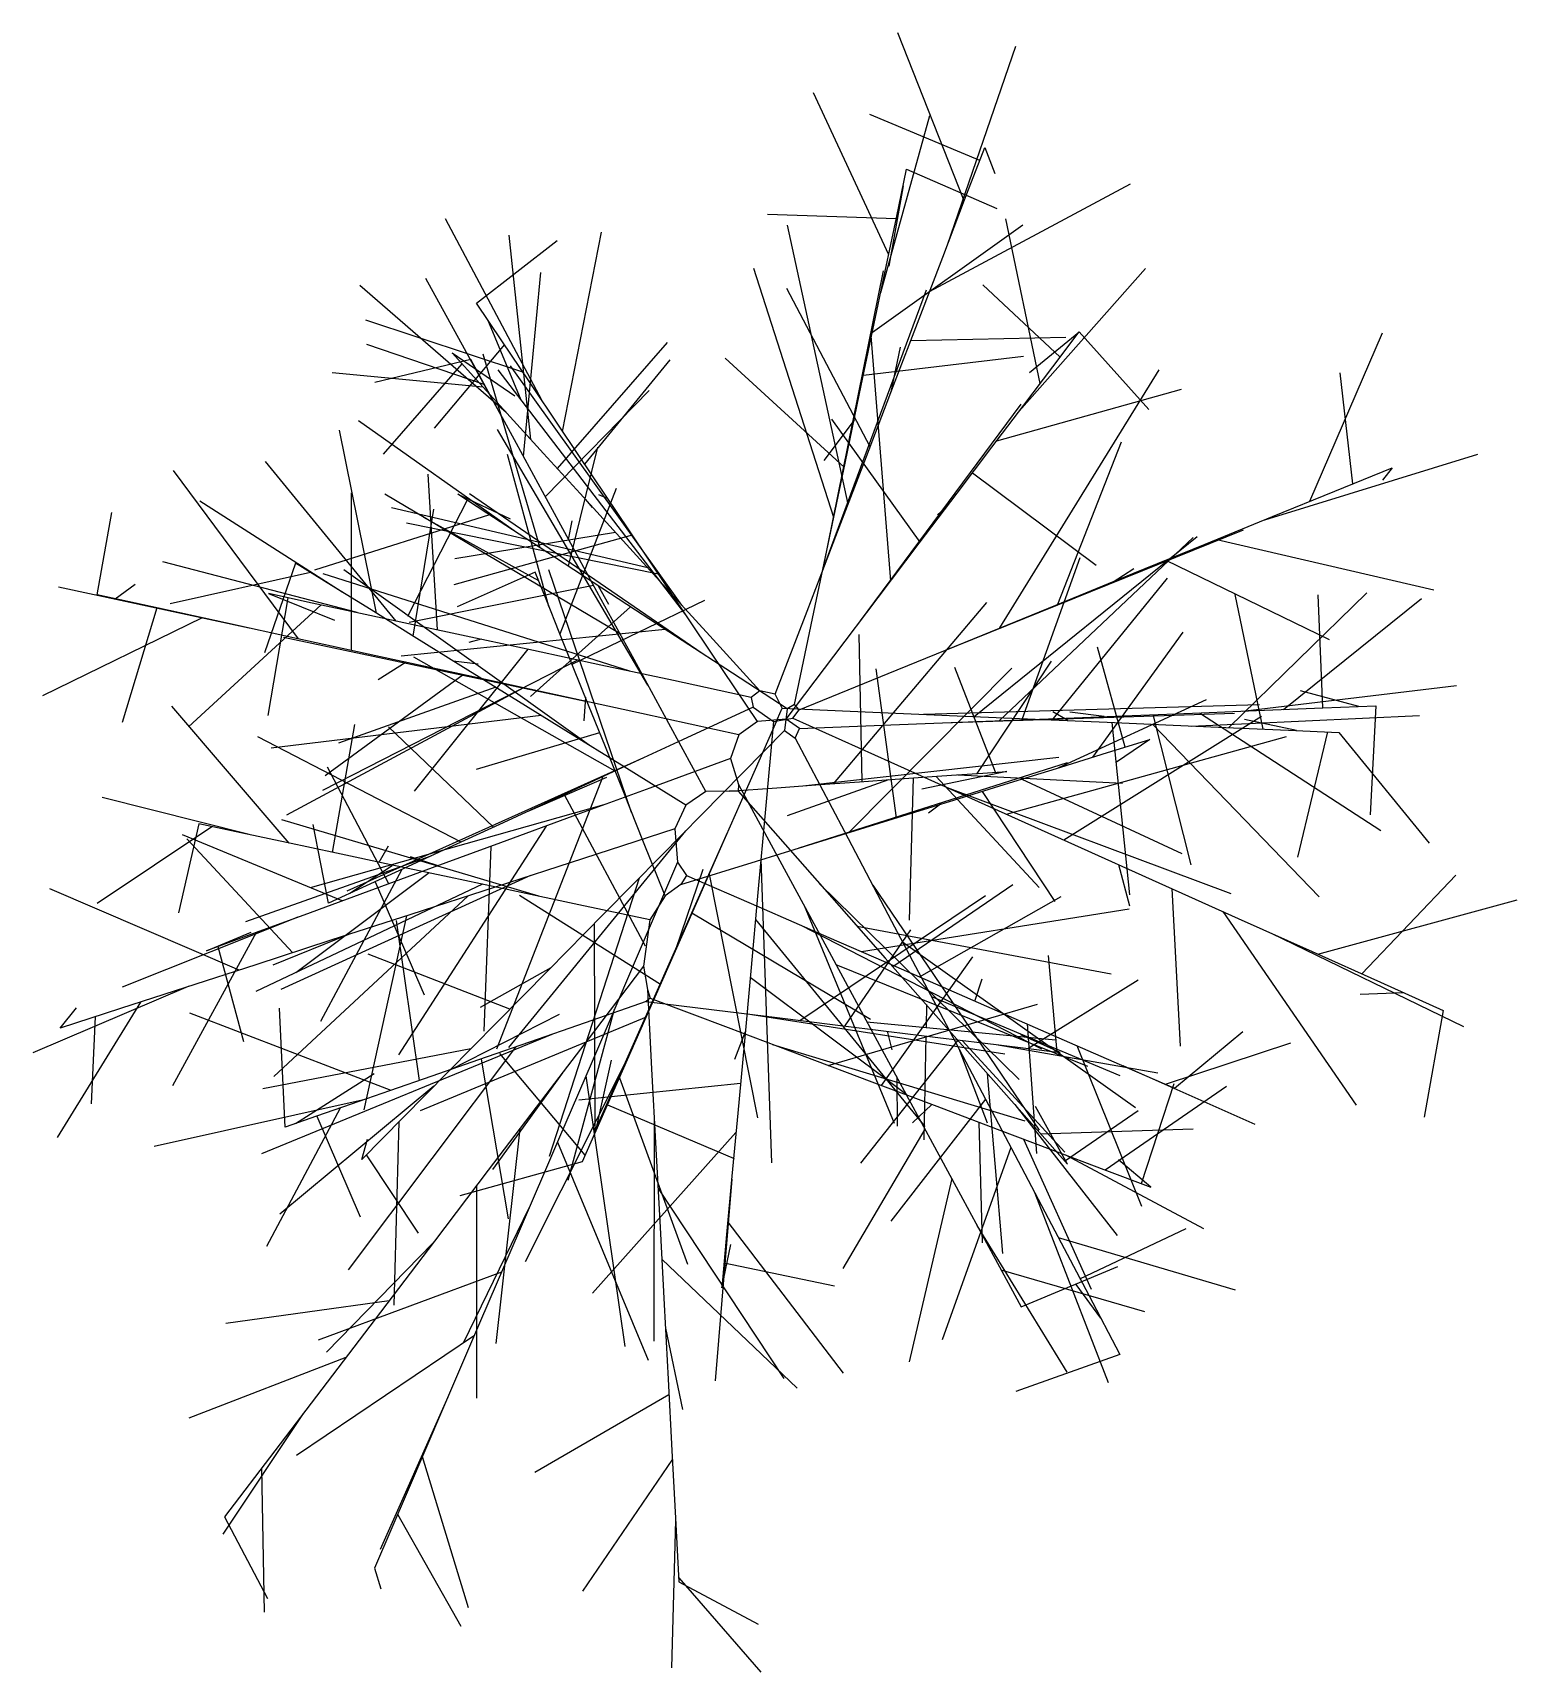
# Model space of a CAD drawing. Extents: x 210 to 416, y 707 to 934.
import ezdxf

# ---------------------------------------------------------------- set-up
doc = ezdxf.new("R2010")
doc.units = 0
doc.header["$LTSCALE"] = 48
doc.layers.get('0').update_dxf_attribs({"linetype": 'CONTINUOUS'})

# ---------------------------------------------------------------- blocks, each defined once
blk = doc.blocks.new('*U0')
for p, q in [((25.84, 71.68, 140.38), (16.63, 94.93, 142.76)), ((23.51, 65.59, 132.79), (32.96, 93.06, 138.68)), ((15.39, 64.21, 192.14), (4.99, 86.62, 202.57)), ((27.99, 77.28, 148.38), (12.79, 83.61, 166.12)), ((14.29, 58.98, 183.69), (21.06, 83.5, 192.93)), ((25.89, 71.8, 140.53), (28.68, 79.07, 150.93)), ((28.68, 79.07, 150.93), (30.08, 75.45, 173.44)), ((16.46, 69.33, 200.99), (17.87, 76.08, 214.16)), ((17.87, 76.08, 214.16), (30.36, 70.63, 232.55)), ((17.38, 73.74, 209.6), (15.39, 62.64, 228.05)), ((21.04, 59.15, 125.56), (48.85, 74.01, 132.3)), ((22.86, 63.89, 130.67), (25.89, 71.8, 140.53)), ((-32.56, 43.98, 227.37), (-45.95, 69.19, 232.72)), ((16.43, 69.19, 200.74), (-1.39, 69.78, 218.99)), ((9.76, 29.71, 101.16), (1.37, 68.29, 111.28)), ((13.14, 53.5, 175.4), (33.97, 68.35, 189.41)), ((14.91, 61.93, 188.19), (16.46, 69.33, 200.99)), ((36.36, 46.42, 227.35), (31.58, 69.17, 241.17)), ((-41.66, 57.51, 260.03), (-30.48, 66.2, 275.95)), ((-34.12, 38.63, 147.29), (-37.16, 66.95, 160.26)), ((-29.74, 39.77, 218.75), (-24.37, 67.34, 227.22)), ((19.58, 55.33, 121.44), (22.86, 63.89, 130.67)), ((-35.14, 36.28, 236.72), (-32.77, 61.74, 246.02)), ((7.78, 27.86, 145.25), (-3.3, 62.32, 159.99)), ((6.25, 20.58, 138.58), (14.65, 61.98, 139.73)), ((13.21, 53.83, 175.84), (14.91, 61.93, 188.19)), ((33.46, 42.59, 218.58), (50.94, 62.33, 229.37)), ((-37.56, 42.41, 155.88), (-57.83, 59.95, 159.17)), ((-37.95, 41.46, 244.79), (-48.66, 60.95, 249.5)), ((12.81, 37.66, 106.4), (1.31, 59.54, 134.89)), ((6.6, 21.47, 96.49), (20.6, 59.37, 79.44)), ((39.11, 50.06, 236.25), (28.42, 60.05, 255.46)), ((-38.17, 52.32, 246.3), (-41.66, 57.51, 260.03)), ((-35.26, 47.99, 236.12), (-56.96, 55.16, 248.6)), ((-40.15, 55.27, 254.09), (-35.54, 44.16, 271.82)), ((16.05, 46.13, 112.96), (19.58, 55.33, 121.44)), ((-34.34, 46.62, 232.88), (-38.17, 52.32, 246.3)), ((11.36, 45, 164.02), (13.21, 53.83, 175.84)), ((15.7, 19.11, 178.3), (12.98, 53, 190.91)), ((18.44, 52.36, 118.71), (39.92, 52.8, 141.12)), ((41.7, 53.48, 245.28), (34.88, 47.88, 263.87)), ((38.1, 48.72, 232.72), (41.75, 53.54, 245.45)), ((41.75, 53.54, 245.45), (51.4, 42.8, 262.27)), ((73.67, 30.1, 169.34), (83.71, 53.4, 175.28)), ((-40.58, 46.28, 253.14), (-56.84, 51.82, 263.08)), ((-37.81, 51.78, 245.02), (-47.52, 40.24, 262.22)), ((-41.21, 46.42, 165.98), (-45.05, 50.63, 177.93)), ((-45.05, 50.63, 177.93), (-36.34, 44.7, 199.3)), ((-32.83, 23.66, 186.11), (-40.75, 50.45, 201.34)), ((-30.46, 34.62, 138.89), (-15.23, 52.07, 162.52)), ((9.24, 34.84, 152.27), (-7.24, 49.92, 182.18)), ((11.9, 47.56, 167.45), (34.02, 50.2, 191.52)), ((15.71, 45.23, 112.26), (17, 51.43, 145.12)), ((-40.74, 45.91, 164.69), (-61.64, 47.88, 178.23)), ((-42.46, 49.74, 259.54), (-55.75, 46.54, 274.61)), ((-43.68, 49.13, 173.69), (-54.57, 36.64, 189.94)), ((-39.43, 44.17, 249.22), (-42.46, 49.74, 259.54)), ((-12.68, 14.37, 179.34), (-38.65, 48.27, 177.71)), ((-13.26, 15.73, 108.23), (-36.96, 48.83, 109.18)), ((-26.69, 35.23, 210.38), (-14.85, 49.66, 237.17)), ((30.75, 12.57, 131.8), (52.8, 48.3, 139.41)), ((34.08, 43.41, 220.3), (38.1, 48.72, 232.72)), ((79.62, 32.52, 176.99), (77.86, 47.89, 195.16)), ((-37, 41.79, 154.32), (-41.21, 46.42, 165.98)), ((-30.13, 40.36, 219.82), (-34.34, 46.62, 232.88)), ((-32.13, 30.76, 228.95), (-17.78, 45.45, 249.3)), ((12.29, 36.3, 105.35), (16.05, 46.13, 112.96)), ((30.33, 38.46, 210.03), (55.89, 45.6, 220.91)), ((-36.12, 38.08, 239.29), (-39.43, 44.17, 249.22)), ((9.35, 35.4, 152.84), (11.36, 45, 164.02)), ((11.48, 13.54, 171.16), (33.72, 43.52, 177.75)), ((29.68, 37.6, 208.24), (34.08, 43.41, 220.3)), ((-36.47, 26.03, 195.11), (-58, 41.23, 202.66)), ((-32.37, 36.71, 143.01), (-37, 41.79, 154.32)), ((10.6, 41.33, 159.75), (6.39, 35.76, 195.89)), ((19.73, 24.44, 185.74), (7.53, 41.46, 219.05)), ((-55.52, 14.6, 242.91), (-60.62, 39.94, 249.94)), ((-17.93, 4.65, 202.37), (-38.77, 40.03, 201.64)), ((-25.53, 33.5, 207.2), (-30.13, 40.36, 219.82)), ((-31.64, 15.56, 287.83), (-37.39, 36.56, 295.57)), ((-32.51, 31.46, 229.81), (-36.12, 38.08, 239.29)), ((-27.32, 31.17, 132.11), (-32.37, 36.71, 143.01)), ((-28.95, 21.12, 177.26), (-24.85, 37.59, 203.19)), ((24.87, 31.24, 196.62), (29.68, 37.6, 208.24)), ((38.8, 15.86, 136.72), (47.61, 38.34, 162.82)), ((67.43, 27.55, 161.95), (96.9, 36.61, 160.49)), ((-66.3, 11.07, 205.21), (-83.59, 34.36, 210.26)), ((-52.78, 13.53, 149.47), (-70.88, 35.63, 165.88)), ((7.18, 25.04, 142.41), (9.35, 35.4, 152.84)), ((8.29, 25.86, 98.71), (12.29, 36.3, 105.35)), ((77.13, 31.51, 173.53), (85.08, 34.75, 184.6)), ((85.08, 34.75, 184.6), (83.71, 33.01, 206.06)), ((-47.06, 12.3, 141.37), (-48.33, 33.85, 165.62)), ((-30.1, 11.74, 278.72), (-22.3, 31.9, 292.7)), ((-20.5, 26.02, 195.1), (-25.53, 33.5, 207.2)), ((26.98, 34.02, 201.72), (44.09, 21.28, 224.82)), ((-60.25, 17.53, 251.21), (-79.93, 30.13, 252.73)), ((-58.98, 9.48, 198.59), (-58.98, 31.29, 222.73)), ((-21.79, 11.74, 208.26), (-54.37, 31.09, 215.64)), ((-42.94, 30.25, 213.56), (-51.2, 14.16, 227.9)), ((-40.21, 28.47, 205.25), (-44.23, 31.09, 217.5)), ((-44.23, 31.09, 217.5), (-36.98, 27.69, 235.37)), ((-10.42, 9.03, 144), (-42.62, 31.14, 150.95)), ((-28.6, 24.27, 220.88), (-32.51, 31.46, 229.81)), ((-21.81, 25.12, 121.7), (-27.32, 31.17, 132.11)), ((-26.59, 30.36, 130.72), (-25.65, 29.22, 166.58)), ((-23.46, 30.43, 202.23), (-24.72, 30.98, 235.86)), ((19.62, 24.3, 185.53), (24.87, 31.24, 196.62)), ((68.51, 27.99, 163.08), (77.13, 31.51, 173.53)), ((-94.17, 17.15, 239.01), (-92.11, 28.56, 255.57)), ((-39.85, 28.23, 204.27), (-64.06, 20.57, 212.61)), ((-17.96, 20.89, 115.38), (-53.44, 29.21, 134.16)), ((-50.42, 11.44, 234.9), (-47.56, 29.01, 258.37)), ((-33.05, 19.09, 297.08), (-48.94, 27.88, 306.53)), ((-35.77, 25.57, 193.2), (-40.21, 28.47, 205.25)), ((-28.91, 24.82, 221.57), (-28.43, 27.4, 251.99)), ((23.45, 29.36, 193.62), (22.13, 28.25, 226.37)), ((59.19, 24.18, 153.34), (68.51, 27.99, 163.08)), ((-16.48, 20.03, 186.65), (-51.34, 27.07, 200.97)), ((-20.1, 25.42, 194.26), (-44.81, 18.54, 221.63)), ((-22.42, 25.79, 122.86), (-44.64, 22.15, 155.03)), ((-30.88, 22.38, 181.4), (-35.77, 25.57, 193.2)), ((-15.84, 18.56, 111.88), (-21.81, 25.12, 121.7)), ((-15.04, 17.89, 183.63), (-20.5, 26.02, 195.1)), ((4.08, 14.88, 93.17), (8.29, 25.86, 98.71)), ((4.85, 13.89, 132.85), (7.18, 25.04, 142.41)), ((22.45, 9.18, 127.39), (64.5, 26.14, 121.64)), ((27.21, 0.32, 108.2), (58.06, 25.24, 125.43)), ((30.67, -0.26, 169.02), (57.52, 25.11, 181.55)), ((-24.39, 16.52, 212.59), (-28.6, 24.27, 220.88)), ((13.93, 16.78, 175.06), (19.62, 24.3, 185.53)), ((49.18, 20.1, 144.44), (59.19, 24.18, 153.34)), ((60.78, 24.83, 155), (90.83, 17.84, 164.25)), ((-58.18, 14.69, 157.81), (-85.06, 21.74, 163.49)), ((-66.7, 21.53, 263.94), (-70.98, 9.12, 277.71)), ((-61.71, 18.44, 253.83), (-66.7, 21.53, 263.94)), ((-26.07, -3.65, 207.17), (-60.01, 20.62, 203.87)), ((-20.19, -12.95, 236.55), (-31.63, 20.63, 246.44)), ((-25.52, 18.88, 169.91), (-30.88, 22.38, 181.4)), ((33.88, 0.03, 115.64), (41.9, 22.34, 148.69)), ((46.43, 18.97, 142.39), (49.32, 20.8, 175.5)), ((53.75, 21.96, 148.5), (76.34, 10.98, 171.14)), ((-73.11, 12.56, 212.38), (-99.52, 18.24, 210.47)), ((-91.69, 16.61, 235.54), (-88.88, 18.62, 257.54)), ((-64.64, 20.26, 259.77), (-84.08, 15.89, 267.78)), ((-20.42, 6.58, 112.21), (-62.88, 20.08, 106.79)), ((-56.25, 15.06, 244.06), (-61.71, 18.44, 253.83)), ((-25.45, 18.46, 214.68), (-50.99, 13.35, 237.14)), ((-33.54, 20.31, 300.37), (-44.32, 15.48, 315.44)), ((-31.95, 16.34, 289.7), (-33.54, 20.31, 300.37)), ((-19.64, 15.05, 158.77), (-25.52, 18.88, 169.91)), ((-24.81, 18.42, 168.56), (-23.41, 15.86, 201.1)), ((-9.39, 11.48, 102.75), (-15.84, 18.56, 111.88)), ((38.18, 0.04, 175.61), (53.95, 19.47, 201.23)), ((38.5, 15.74, 136.5), (49.18, 20.1, 144.44)), ((-85.66, 15.29, 227.13), (-94.17, 17.15, 239.01)), ((-67.79, 16.76, 175.22), (-70.56, 0.47, 191.36)), ((-64.39, 16.02, 168.56), (-70.47, 17.33, 180.45)), ((-70.47, 17.33, 180.45), (-61.32, 13.63, 200.54)), ((-57.71, 14.59, 157), (-64.39, 16.02, 168.56)), ((-30.2, 11.97, 279.22), (-31.95, 16.34, 289.7)), ((-28.42, 7.55, 269.8), (-10.06, 16.44, 290.5)), ((-19.86, 8.2, 205.05), (-24.39, 16.52, 212.59)), ((-9.13, 9.09, 172.9), (-15.04, 17.89, 183.63)), ((7.74, -8.98, 215.85), (28.97, 16.1, 237.41)), ((7.79, 8.66, 165.32), (13.93, 16.78, 175.06)), ((62.47, -1.22, 156.55), (81.55, 17.44, 170.23)), ((67.23, -1.43, 165.34), (63.33, 17.19, 185.95)), ((70.04, 1.3, 213.97), (89.13, 16.63, 227.61)), ((75.48, 1.51, 222.36), (74.81, 17.17, 239.73)), ((-79.65, 13.98, 219.81), (-101.71, 3.18, 228.66)), ((-85.91, 15.35, 227.48), (-90.69, -0.49, 243.91)), ((-76.4, 13.27, 215.85), (-85.66, 15.29, 227.13)), ((-63.15, 15.76, 166.42), (-81.54, -1.13, 175.56)), ((-50.41, 13.02, 145.85), (-57.71, 14.59, 157)), ((-50.29, 11.36, 234.7), (-56.25, 15.06, 244.06)), ((-20.34, 15.5, 160.11), (-34.19, 3.09, 193.27)), ((-13.22, 10.86, 148.08), (-19.64, 15.05, 158.77)), ((-0.31, 3.43, 88.84), (4.08, 14.88, 93.17)), ((2.36, 2, 124.29), (4.85, 13.89, 132.85)), ((27.2, 11.12, 129.64), (38.5, 15.74, 136.5)), ((-66.37, 11.09, 205.27), (-76.4, 13.27, 215.85)), ((-15.53, 12.36, 151.93), (-52.07, 8.66, 165.23)), ((-42.44, 11.31, 135.18), (-50.41, 13.02, 145.85)), ((-43.82, 7.35, 225.83), (-50.29, 11.36, 234.7)), ((-28.27, 7.16, 268.96), (-30.2, 11.97, 279.22)), ((-2.46, 3.87, 94.42), (-9.39, 11.48, 102.75)), ((11.73, -8.69, 225.02), (11.32, 11.66, 251.04)), ((43.65, -5.3, 287.77), (56.12, 12, 298.78)), ((-26.59, 2.41, 176.43), (-68.36, 11.24, 169.7)), ((-55.58, 8.73, 195.52), (-66.37, 11.09, 205.27)), ((-34.57, 9.62, 126), (-50.3, -10, 151.48)), ((-41.01, 11, 133.52), (-42.73, 10.54, 170.91)), ((-33.79, 9.45, 125.09), (-42.44, 11.31, 135.18)), ((-24.44, 7.44, 115.67), (-33.79, 9.45, 125.09)), ((-6.23, 6.3, 137.9), (-13.22, 10.86, 148.08)), ((-2.77, -0.37, 163.03), (-9.13, 9.09, 172.9)), ((15.33, 6.27, 124.01), (27.2, 11.12, 129.64)), ((48.1, -3.93, 296.62), (44.3, 9.92, 312.78)), ((-27.67, 8.13, 118.92), (-62.96, -9.9, 126.45)), ((-44.03, 6.22, 186.73), (-55.58, 8.73, 195.52)), ((-51.38, 7.82, 192.32), (-55.29, 5.41, 227.75)), ((-22.48, -7.24, 244.42), (-50.34, 8.55, 257.37)), ((-44.9, 8.02, 227.3), (-41.44, 7.63, 259.41)), ((-36.82, 3.01, 217.54), (-43.82, 7.35, 225.83)), ((-26.15, 1.88, 258.98), (-28.27, 7.16, 268.96)), ((-14.39, 5.28, 107.03), (-24.44, 7.44, 115.67)), ((-15.04, -0.67, 198.35), (-19.86, 8.2, 205.05)), ((1.19, -0.05, 156.43), (7.79, 8.66, 165.32)), ((9.88, -15.74, 239.54), (32.42, 7, 253.64)), ((16.46, -13.71, 246.79), (13.65, 6.92, 276)), ((30.16, -7.39, 282.04), (24.54, 7.08, 295.79)), ((27.64, -7.56, 272.37), (37.92, 7.98, 283.89)), ((-43.51, 6.1, 186.4), (-62.6, -7.91, 210.37)), ((-31.76, 3.54, 179.02), (-44.03, 6.22, 186.73)), ((-3.66, 2.97, 99.31), (-14.39, 5.28, 107.03)), ((1.34, 1.36, 128.33), (-6.23, 6.3, 137.9)), ((2.99, 1.24, 119.7), (15.33, 6.27, 124.01)), ((64.35, 1.07, 205.76), (93.99, 4.59, 211.52)), ((-35.18, 4.29, 181.17), (-67.95, -13.33, 183.88)), ((-39, 4.36, 220.11), (-60.75, -3.39, 247.57)), ((-29.29, -1.66, 209.91), (-36.82, 3.01, 217.54)), ((-18.83, 0.72, 172.54), (-31.76, 3.54, 179.02)), ((-26.59, 3, 261.09), (-26.82, -0.26, 292.71)), ((-2.46, 3.87, 94.42), (-3.66, 2.97, 99.31)), ((-3.66, 2.97, 99.31), (-3.38, 1.59, 103.67)), ((-0.31, 3.43, 88.84), (-2.46, 3.87, 94.42)), ((0.66, 1.49, 84.13), (-0.31, 3.43, 88.84)), ((38.93, -6.76, 279.08), (59.39, 2.68, 282.39)), ((80.44, 1.71, 231.04), (72.4, 3.89, 249.92)), ((-67.59, -17.2, 271.18), (-83.82, 1.73, 279.73)), ((-32.72, 0.47, 213.38), (-70.09, -4.05, 217.96)), ((-23.83, -3.9, 249.33), (-26.15, 1.88, 258.98)), ((-5.34, -2.22, 167.41), (-18.83, 0.72, 172.54)), ((-3.38, 1.59, 103.67), (-13.13, -2.9, 114.78)), ((0, 0, 79.21), (-4.48, -10.17, 90.77)), ((-3.38, 1.59, 103.67), (-0.54, -0.36, 110.59)), ((-0.54, -0.36, 110.59), (2.14, 0.08, 115.61)), ((0, 0, 79.21), (0.66, 1.49, 84.13)), ((0, 0), (0, 0, 79.21)), ((0.66, 1.49, 84.13), (13.19, 0.94, 94.37)), ((1.34, 1.36, 128.33), (0.96, -1.63, 135.69)), ((2.36, 2, 124.29), (1.34, 1.36, 128.33)), ((2.14, 0.08, 115.61), (2.99, 1.24, 119.7)), ((2.14, 0.08, 115.61), (15.67, -6, 120.44)), ((2.99, 1.24, 119.7), (2.36, 2, 124.29)), ((13.19, 0.94, 94.37), (24.85, 0.43, 105.58)), ((20.19, 0.63, 101.1), (66.69, 1.97, 103.75)), ((22.84, -0.56, 162.81), (63.23, 0.78, 156.25)), ((24.85, 0.43, 105.58), (35.66, -0.05, 117.63)), ((27.6, -0.38, 166.33), (38.73, 0.06, 176.09)), ((40.17, -0.24, 123.41), (38.11, 0.98, 160.54)), ((38.73, 0.06, 176.09), (49.07, 0.47, 186.68)), ((39.62, -16.77, 133.51), (66.98, 0.37, 159.78)), ((45.2, 0.32, 182.72), (40.44, 0.91, 217.6)), ((49.07, 0.47, 186.68), (58.62, 0.85, 197.99)), ((51.95, 0.58, 190.09), (57.2, -20.21, 217.07)), ((57.31, -1, 147.99), (88.86, 0.48, 161.12)), ((58.4, 0.84, 197.73), (83.49, -15.45, 210.88)), ((58.62, 0.85, 197.99), (67.41, 1.19, 209.9)), ((67.41, 1.19, 209.9), (75.46, 1.51, 222.33)), ((75.46, 1.51, 222.33), (82.81, 1.8, 235.18)), ((82.81, 1.8, 235.18), (82.04, -13.27, 248.08)), ((-61.58, -18.48, 263.29), (-58.49, -0.78, 284.79)), ((-39.31, -14.99, 154.63), (-53.84, -1.1, 182.11)), ((-24.62, -1.93, 252.61), (-41.69, -7, 281.93)), ((-21.24, -6.65, 203.06), (-29.29, -1.66, 209.91)), ((-9.94, -10.04, 192.62), (-15.04, -0.67, 198.35)), ((0.96, -1.63, 135.69), (-7.69, -10.41, 138.83)), ((-5.34, -2.22, 167.41), (-6.51, -5.48, 172.83)), ((-2.77, -0.37, 163.03), (-5.34, -2.22, 167.41)), ((1.19, -0.05, 156.43), (-2.77, -0.37, 163.03)), ((-0.54, -0.36, 110.59), (-1.66, -12.51, 116.34)), ((0.96, -1.63, 135.69), (2.45, -2.66, 142.19)), ((3.06, -1.34, 149.84), (1.19, -0.05, 156.43)), ((2.45, -2.66, 142.19), (3.06, -1.34, 149.84)), ((3.06, -1.34, 149.84), (15.7, -0.85, 157.54)), ((15.7, -0.85, 157.54), (27.6, -0.38, 166.33)), ((35.66, -0.05, 117.63), (45.62, -0.48, 130.39)), ((45.62, -0.48, 130.39), (54.75, -0.88, 143.75)), ((46.26, -0.51, 131.33), (48.69, -24.34, 161.4)), ((51.9, -0.76, 139.58), (74.98, -24.65, 151.92)), ((54.75, -0.88, 143.75), (63.11, -1.25, 157.61)), ((63.11, -1.25, 157.61), (70.73, -1.58, 171.89)), ((71.83, -1.63, 174.22), (64.62, -0.11, 199.09)), ((70.73, -1.58, 171.89), (77.66, -1.89, 186.52)), ((76.11, -1.82, 183.25), (71.94, -19.16, 199.32)), ((77.66, -1.89, 186.52), (90.18, -17.2, 197.1)), ((-43.79, -17.05, 163.32), (-71.92, -2.5, 176.6)), ((-21.29, -10.21, 240.06), (-23.83, -3.9, 249.33)), ((-13.13, -2.9, 114.78), (-22.13, -7.06, 126.62)), ((2.45, -2.66, 142.19), (9.26, -15.59, 147.5)), ((31.67, -13.19, 128.6), (70.45, -2.45, 134.94)), ((45.65, -4.68, 291.48), (51.53, -2.87, 303.78)), ((51.53, -2.87, 303.78), (46.9, -5.98, 322.52)), ((-53.78, -22.83, 206.01), (-62.29, -6.67, 227.4)), ((-18.53, -5.4, 121.88), (-59.62, -23.83, 135.22)), ((-12.7, -11.94, 197.08), (-21.24, -6.65, 203.06)), ((-6.51, -5.48, 172.83), (-17.67, -9.58, 178.01)), ((-6.51, -5.48, 172.83), (-5.4, -9.07, 179.2)), ((2.99, -17.87, 232.63), (40.14, -6.03, 240.73)), ((3.49, -9.28, 206.81), (38.91, -5.31, 229.17)), ((15.67, -6, 120.44), (28.69, -11.85, 126.75)), ((32.12, -8.87, 267.92), (39.19, -6.68, 279.51)), ((39.19, -6.68, 279.51), (45.65, -4.68, 291.48)), ((-24.18, -8, 129.7), (-38.88, -45.72, 142.84)), ((-34.52, -12.78, 146.13), (-23.61, -8.06, 183.45)), ((-22.13, -7.06, 126.62), (-30.41, -10.88, 139.08)), ((-5.4, -9.07, 179.2), (-5.47, -10.03, 183.41)), ((-5.4, -9.07, 179.2), (0.33, -19.66, 181.82)), ((15.38, -8.43, 234.32), (1.35, -13.42, 265.23)), ((5.89, -9.11, 211.65), (11.33, -8.72, 224)), ((11.33, -8.72, 224), (16.26, -8.37, 236.56)), ((16.26, -8.37, 236.56), (20.73, -8.05, 249.3)), ((18.78, -8.19, 243.72), (18.2, -27.88, 268.61)), ((31.73, -7.27, 288.27), (19.96, -9.75, 303.47)), ((20.73, -8.05, 249.3), (24.78, -7.77, 262.18)), ((21.96, -7.97, 253.2), (36.19, -23.35, 272.94)), ((24.4, -11.25, 256.79), (32.12, -8.87, 267.92)), ((24.78, -7.77, 262.18), (28.43, -7.51, 275.18)), ((24.93, -7.76, 262.75), (47.76, -8.9, 276.76)), ((28.43, -7.51, 275.18), (31.73, -7.27, 288.27)), ((33.79, -8.35, 270.65), (55.96, -18.65, 285.99)), ((-73.13, -16.03, 279.42), (-93.49, -10.88, 280.27)), ((-30.41, -10.88, 139.08), (-37.99, -14.38, 152.07)), ((-29.54, -10.48, 137.78), (-18.34, -31.41, 168.83)), ((-17.67, -9.58, 178.01), (-28.31, -13.48, 184.32)), ((-18.54, -17.07, 231.27), (-21.29, -10.21, 240.06)), ((-7.69, -10.41, 138.83), (-16.07, -18.91, 143.24)), ((-9.94, -10.04, 192.62), (-12.7, -11.94, 197.08)), ((-6.68, -10, 187.77), (-9.94, -10.04, 192.62)), ((-4.48, -10.17, 90.77), (-8.62, -19.56, 103.09)), ((-6.68, -10, 187.77), (-0.1, -9.53, 199.55)), ((-5.47, -10.03, 183.41), (-6.68, -10, 187.77)), ((-5.47, -10.03, 183.41), (1.74, -18.2, 189.9)), ((-0.1, -9.53, 199.55), (5.89, -9.11, 211.65)), ((16, -13.85, 246.22), (24.4, -11.25, 256.79)), ((23.48, -9.51, 124.23), (62.74, -24.18, 108.13)), ((28.33, -10.04, 262.45), (38.36, -25.28, 286.95)), ((-24.06, -11.92, 181.8), (-64.68, -23.41, 173.2)), ((-28.31, -13.48, 184.32), (-38.36, -17.17, 191.64)), ((-12.7, -11.94, 197.08), (-14.23, -15.23, 201.14)), ((-1.66, -12.51, 116.34), (-2.71, -24.05, 123.23)), ((22.57, -11.82, 254.48), (20.9, -13.08, 283.19)), ((28.69, -11.85, 126.75), (41.08, -17.43, 134.41)), ((-78.27, -14.93, 287.93), (-94.17, -25.55, 292.07)), ((-80.07, -14.55, 290.99), (-82.89, -26.84, 304.45)), ((-74.28, -15.78, 281.14), (-80.07, -14.55, 290.99)), ((-67.94, -17.13, 271.64), (-74.28, -15.78, 281.14)), ((-33.05, -24.55, 236.12), (-68.59, -14, 234.88)), ((-62.15, -25.53, 207.74), (-64.28, -14.61, 224.44)), ((-32.04, -14.85, 187.04), (-52.44, -46.51, 188.92)), ((-37.99, -14.38, 152.07), (-44.92, -17.57, 165.5)), ((-12.72, -15.51, 141.48), (-37.23, -45.5, 127.92)), ((-14.23, -15.23, 201.14), (-26.86, -19.32, 204.74)), ((-6.97, -15.8, 98.16), (-24.91, -56.19, 102.44)), ((-14.23, -15.23, 201.14), (-13.83, -19.82, 207.14)), ((6.91, -16.66, 236.29), (16, -13.85, 246.22)), ((9.26, -15.59, 147.5), (15.79, -27.99, 154.23)), ((-60.25, -25.21, 213.25), (-82.37, -16.04, 223.38)), ((-67.09, -32.37, 227.47), (-81.74, -16.59, 247)), ((-61.04, -18.6, 262.57), (-67.94, -17.13, 271.64)), ((-55.11, -19.86, 255.79), (-53.86, -17.59, 282.82)), ((-44.92, -17.57, 165.5), (-51.22, -20.48, 179.3)), ((-38.36, -17.17, 191.64), (-47.78, -20.63, 199.86)), ((-39.7, -17.66, 192.81), (-40.67, -43.21, 218.26)), ((-15.55, -24.49, 223.03), (-18.54, -17.07, 231.27)), ((-2.89, -19.69, 227.13), (6.91, -16.66, 236.29)), ((41.08, -17.43, 134.41), (52.79, -22.69, 143.29)), ((-47.98, -18.99, 172.2), (-73.62, -28.09, 180.75)), ((-53.54, -20.19, 254), (-61.04, -18.6, 262.57)), ((-59.18, -24.15, 199.53), (-53.33, -20.28, 220.77)), ((-45.45, -21.91, 246.02), (-53.54, -20.19, 254)), ((-46.96, -20.33, 199.14), (-50.78, -19.09, 232.11)), ((-26.86, -19.32, 204.74), (-39.06, -23.28, 209.69)), ((-16.07, -18.91, 143.24), (-24.09, -27.04, 148.82)), ((-13.83, -19.82, 207.14), (-19.29, -32.51, 204.84)), ((-13.83, -19.82, 207.14), (-12.59, -21.66, 212.67)), ((-13.38, -22.93, 218.85), (-2.89, -19.69, 227.13)), ((-8.62, -19.56, 103.09), (-12.43, -28.19, 116.06)), ((-2.29, -19.43, 120.47), (-0.84, -61.46, 110.07)), ((0.33, -19.66, 181.82), (5.89, -29.95, 185.7)), ((1.74, -18.2, 189.9), (8.54, -25.89, 197.35)), ((47.2, -20.18, 139.05), (48.7, -25.9, 176.33)), ((-34.18, -21.69, 207.71), (-68.76, -37.45, 195.76)), ((-48.2, -21.33, 248.73), (-66.68, -35.16, 273.45)), ((-51.98, -20.83, 181.17), (-63.24, -41.89, 197.1)), ((-51.22, -20.48, 179.3), (-56.95, -23.13, 193.39)), ((-47.78, -20.63, 199.86), (-56.55, -23.85, 208.85)), ((-55.69, -22.55, 190.29), (-48.91, -38.19, 212.5)), ((-36.76, -23.76, 238.72), (-45.45, -21.91, 246.02)), ((-19.17, -22.05, 145.4), (-31.61, -60.57, 150.52)), ((-14.07, -31.92, 122.42), (-10.27, -20.81, 156.04)), ((-12.59, -21.66, 212.67), (-13.38, -22.93, 218.85)), ((-12.59, -21.66, 212.67), (-2.59, -26.02, 215.51)), ((-9.47, -21.49, 105.99), (-2.77, -55.23, 125.86)), ((80.85, -35.3, 172.57), (93.88, -21.62, 190.45)), ((-74.5, -34.77, 233.73), (-100.69, -23.51, 237.15)), ((-40.84, -22.89, 242.15), (-72.22, -37.75, 248.79)), ((-42.88, -24.52, 211.72), (-69.72, -49.49, 215.73)), ((-56.55, -23.85, 208.85), (-64.67, -26.83, 218.51)), ((-56.95, -23.13, 193.39), (-62.15, -25.53, 207.74)), ((-39.06, -23.28, 209.69), (-50.73, -27.06, 215.9)), ((-27.48, -25.73, 232.22), (-36.76, -23.76, 238.72)), ((-16.21, -36.78, 130.88), (-35.71, -24.45, 158.43)), ((-15.55, -24.49, 223.03), (-17.67, -27.82, 226.61)), ((-13.38, -22.93, 218.85), (-15.55, -24.49, 223.03)), ((-2.71, -24.05, 123.23), (-3.71, -34.92, 131.13)), ((3.08, -41.74, 263), (28.77, -24.47, 271.46)), ((5.82, -22.82, 194.37), (33.43, -49.91, 194.56)), ((13.18, -23.03, 151.54), (36.23, -56.92, 141.37)), ((15.94, -34.28, 207.22), (32.57, -22.93, 232.7)), ((19.64, -35.72, 226.67), (39.26, -24.61, 248.75)), ((52.79, -22.69, 143.29), (63.76, -27.62, 153.23)), ((54.58, -23.5, 144.91), (55.71, -45.32, 171.89)), ((-64.67, -26.83, 218.51), (-72.16, -29.58, 228.74)), ((-50.73, -27.06, 215.9), (-61.8, -30.65, 223.23)), ((-24.09, -27.04, 148.82), (-31.7, -34.77, 155.46)), ((-17.67, -27.82, 226.61), (-27.48, -25.73, 232.22)), ((-11.85, -26.87, 114.08), (12.87, -41.57, 144)), ((-2.59, -26.02, 215.51), (7.08, -30.25, 219.47)), ((3.67, -25.83, 184.15), (16.15, -55.96, 167.35)), ((8.54, -25.89, 197.35), (14.9, -33.1, 205.63)), ((11.6, -32.21, 221.9), (48.66, -26.28, 224.06)), ((61.61, -26.66, 151.28), (80.1, -53.48, 159.93)), ((74.79, -32.58, 165.1), (102.37, -25.04, 171.3)), ((-66.37, -27.46, 220.83), (-90.69, -37.15, 225.39)), ((-51.33, -27.26, 216.3), (-57.24, -54.1, 236.92)), ((-49.55, -50.05, 295.91), (-52.72, -27.93, 323.29)), ((-25.4, -28.38, 149.97), (-25.28, -57.25, 173.23)), ((-17.67, -27.82, 226.61), (-18.54, -34.24, 231.28)), ((-12.43, -28.19, 116.06), (-15.91, -36.1, 129.57)), ((-3.05, -27.76, 125.93), (20.37, -56.4, 133.3)), ((3.21, -28.56, 217.88), (36.51, -45.69, 209.7)), ((9.32, -42.51, 270.78), (18.45, -29.21, 296.59)), ((11.01, -28.69, 200.56), (46.16, -35.3, 213.3)), ((15.79, -27.99, 154.23), (22, -39.76, 162.28)), ((63.76, -27.62, 153.23), (73.97, -32.21, 164.09)), ((-72.14, -29.58, 228.71), (-83.73, -50.81, 232.37)), ((-79.02, -32.1, 239.44), (-72.87, -29.52, 257.68)), ((-72.16, -29.58, 228.74), (-79.02, -32.1, 239.44)), ((-77.44, -31.52, 236.97), (-73.9, -44.66, 251.57)), ((-61.8, -30.65, 223.23), (-72.2, -34.03, 231.56)), ((-59.38, -29.87, 221.63), (-69.85, -34.09, 252.9)), ((5.89, -29.95, 185.7), (11.24, -39.84, 190.74)), ((7.08, -30.25, 219.47), (16.35, -34.29, 224.46)), ((17.3, -30.85, 156.19), (49.52, -53.79, 161.88)), ((68.31, -29.67, 158.06), (94.93, -42.57, 161.72)), ((-72.2, -34.03, 231.56), (-81.92, -37.18, 240.77)), ((-37.05, -40.19, 161.11), (-56.66, -32.55, 185.84)), ((-19.29, -32.51, 204.84), (-24.8, -45.37, 204.09)), ((8.09, -34.02, 187.78), (42.9, -48.09, 182.44)), ((14.39, -50.74, 261.22), (27.04, -32.94, 284.78)), ((14.9, -33.1, 205.63), (20.81, -39.79, 214.64)), ((38.7, -46.13, 322.79), (37.52, -32.77, 336.34)), ((73.97, -32.21, 164.09), (83.43, -36.46, 175.76)), ((-31.39, -34.45, 155.19), (-41.17, -39.95, 184.65)), ((-31.7, -34.77, 155.46), (-38.87, -42.04, 163.04)), ((-18.54, -34.24, 231.28), (-25.47, -43.35, 226.61)), ((-15.91, -36.1, 129.57), (-19.1, -43.32, 143.53)), ((-18.54, -34.24, 231.28), (-18.01, -37.45, 235.52)), ((-3.71, -34.92, 131.13), (-4.64, -45.1, 139.93)), ((-3.79, -35.77, 131.86), (17.9, -52, 162.42)), ((16.35, -34.29, 224.46), (25.14, -38.12, 230.38)), ((27.3, -39.07, 232.14), (28.34, -35.98, 263.06)), ((34.65, -45.63, 313.65), (49.93, -36.11, 324.53)), ((-81.56, -37.06, 240.43), (-103.07, -46.2, 242.12)), ((-81.92, -37.18, 240.77), (-90.94, -40.1, 250.73)), ((-18.01, -37.45, 235.52), (-17.42, -48.46, 234.74)), ((-18.01, -37.45, 235.52), (-17.62, -38.65, 239.52)), ((21.29, -38.42, 161.36), (47.37, -49.38, 184.79)), ((25.14, -38.12, 230.38), (33.42, -41.73, 237.13)), ((86.63, -37.9, 180.3), (80.64, -38.15, 202.02)), ((83.43, -36.46, 175.76), (92.14, -40.38, 188.1)), ((-88.15, -39.2, 247.64), (-99.71, -57.95, 249.1)), ((-99.26, -42.8, 261.33), (-97, -39.98, 280.5)), ((-90.94, -40.1, 250.73), (-99.26, -42.8, 261.33)), ((-53.49, -51.42, 305), (-81.33, -40.74, 317.4)), ((-68.16, -56.53, 347.25), (-68.93, -40.02, 360.16)), ((-22.6, -40.23, 204.39), (-29, -63.88, 175.61)), ((-18.17, -39.13, 241.67), (-26.6, -42.06, 253.54)), ((-17.62, -38.65, 239.52), (-18.17, -39.13, 241.67)), ((-18.17, -39.13, 241.67), (-8.78, -40.28, 250.09)), ((-17.62, -38.65, 239.52), (-6.82, -42.73, 245.3)), ((-8.78, -40.28, 250.09), (-0.06, -41.35, 259.22)), ((7.03, -47.96, 255.06), (35.99, -39.47, 262.69)), ((11.24, -39.84, 190.74), (16.33, -49.25, 196.85)), ((20.6, -39.55, 214.32), (20.55, -42.69, 243.8)), ((20.81, -39.79, 214.64), (26.27, -45.97, 224.27)), ((22, -39.76, 162.28), (27.84, -50.86, 171.48)), ((92.14, -40.38, 188.1), (89.5, -55.11, 205.34)), ((-94.42, -41.23, 255.16), (-94.98, -53.28, 272.88)), ((-18.2, -41.29, 139.59), (-49.47, -54.23, 153.91)), ((-38.87, -42.04, 163.04), (-45.57, -48.84, 171.44)), ((-45.39, -48.6, 286.94), (-30.17, -40.88, 324.26)), ((-26.6, -42.06, 253.54), (-34.33, -44.75, 265.93)), ((-6.82, -42.73, 245.3), (3.42, -46.59, 252.14)), ((-3.55, -40.93, 255.57), (31.48, -46.36, 256.48)), ((-0.06, -41.35, 259.22), (7.99, -42.35, 268.94)), ((7.99, -42.35, 268.94), (15.39, -43.26, 279.18)), ((12.38, -41.94, 192.11), (38.48, -44.42, 212.51)), ((33.42, -41.73, 237.13), (41.15, -45.1, 244.61)), ((34.56, -42.23, 238.24), (35.86, -60.15, 261.49)), ((-31.24, -43.68, 260.97), (-71.42, -60.21, 278.47)), ((-34.33, -44.75, 265.93), (-41.39, -47.21, 278.75)), ((-25.47, -43.35, 226.61), (-32.66, -52.79, 223.2)), ((-24.8, -45.37, 204.09), (-30.32, -58.22, 204.9)), ((-19.1, -43.32, 143.53), (-21.99, -49.9, 157.87)), ((-4.48, -43.32, 138.39), (-5.94, -47.16, 171.92)), ((-4.64, -45.1, 139.93), (-5.51, -54.56, 149.49)), ((-0.68, -45.05, 249.41), (34.24, -55.62, 247.99)), ((24.93, -44.45, 221.9), (11.47, -61.49, 242.51)), ((15.16, -43.23, 278.86), (15.83, -45.81, 308.12)), ((15.39, -43.26, 279.18), (22.17, -44.09, 289.84)), ((20.54, -43.89, 287.26), (20.24, -58.25, 309.19)), ((22.17, -44.09, 289.84), (28.36, -44.85, 300.86)), ((25.57, -44.51, 295.88), (39.78, -59.97, 308.57)), ((28.36, -44.85, 300.86), (34, -45.55, 312.18)), ((30.27, -45.09, 304.68), (52.63, -48.98, 309.9)), ((39.13, -46.18, 323.75), (33.69, -43.75, 341.11)), ((41.15, -45.1, 244.61), (48.33, -48.24, 252.72)), ((41.4, -45.21, 244.89), (50.36, -67.46, 248.93)), ((53.7, -50.58, 259.71), (71.05, -44.85, 265.53)), ((54.96, -51.13, 261.36), (64.39, -43.25, 274.78)), ((-42.43, -45.66, 167.51), (-71.21, -51.2, 174.36)), ((-36.26, -45.42, 269.43), (-59.44, -76.26, 293.31)), ((-41.39, -47.21, 278.75), (-47.83, -49.45, 291.95)), ((-41.02, -47.08, 278.07), (-37.29, -69.19, 314.86)), ((-26.62, -60.4, 184.97), (-38.44, -46.31, 201.81)), ((-20.09, -45.57, 148.42), (-34.94, -75.15, 153.76)), ((-25.13, -57.02, 175.67), (-22.99, -47.26, 197.16)), ((3.42, -46.59, 252.14), (13.04, -50.23, 259.93)), ((25.09, -45.63, 167.15), (28.99, -55.89, 198.41)), ((26.27, -45.97, 224.27), (31.3, -51.67, 234.43)), ((34, -45.55, 312.18), (39.13, -46.18, 323.75)), ((-66.69, -56.01, 342.46), (-55.84, -49.06, 361.33)), ((-47.83, -49.45, 291.95), (-53.68, -51.49, 305.44)), ((-45.57, -48.84, 171.44), (-51.79, -55.15, 180.56)), ((-29.78, -49.01, 224.57), (-39.47, -62.37, 192.16)), ((-26.54, -49.4, 204.35), (-21.12, -86.84, 196.05)), ((-21.99, -49.9, 157.87), (-24.63, -55.87, 172.51)), ((-21.89, -49.67, 157.36), (-12.47, -75.49, 168.43)), ((-17.42, -48.46, 234.74), (-16.84, -59.49, 235.19)), ((16.33, -49.25, 196.85), (21.14, -58.14, 203.9)), ((16.5, -49.56, 197.09), (16.56, -56.35, 226.43)), ((29, -49.06, 229.77), (31.14, -73.97, 238.84)), ((47.77, -47.99, 252.09), (66.06, -56.11, 248.57)), ((48.33, -48.24, 252.72), (54.96, -51.13, 261.36)), ((-47.55, -50.85, 174.34), (-68.88, -68.55, 177.96)), ((-53.68, -51.49, 305.44), (-58.99, -53.34, 319.18)), ((-5.13, -50.46, 145.35), (-27.51, -52.77, 172)), ((13.04, -50.23, 259.93), (22.04, -53.62, 268.54)), ((27.84, -50.86, 171.48), (33.3, -61.23, 181.7)), ((31.3, -51.67, 234.43), (35.91, -56.89, 245.04)), ((45.34, -62.42, 298.51), (62.15, -50.85, 304.97)), ((50.37, -64.32, 306.94), (54.89, -50.46, 319.02)), ((-57.09, -52.67, 314.24), (-86.27, -59.2, 323.14)), ((-60.51, -53.86, 323.56), (-70.71, -73.03, 340.02)), ((-58.99, -53.34, 319.18), (-63.81, -55.01, 333.13)), ((-32.66, -52.79, 223.2), (-40.03, -62.48, 221.11)), ((-23.54, -53.42, 166.49), (-5.99, -60.84, 186.68)), ((28.78, -52.64, 173.24), (15.66, -69.52, 200.32)), ((21.36, -53.37, 267.89), (18.7, -55.92, 296.1)), ((22.04, -53.62, 268.54), (30.39, -56.78, 277.86)), ((32.82, -53.39, 237.93), (46.99, -71.48, 242.69)), ((40.12, -61.65, 256.01), (35.7, -53.63, 274.44)), ((39.73, -61.21, 254.99), (49.93, -54.19, 268.73)), ((-63.81, -55.01, 333.13), (-68.16, -56.53, 347.25)), ((-63.75, -54.99, 332.96), (-57.75, -68.9, 353.83)), ((-51.79, -55.15, 180.56), (-57.54, -60.99, 190.29)), ((-52.39, -55.76, 181.58), (-53.08, -81.15, 186.37)), ((-24.63, -55.87, 172.51), (-27.02, -61.29, 187.42)), ((-17.07, -55.07, 235.01), (-17.1, -86.14, 216.84)), ((-5.51, -54.56, 149.49), (-6.31, -63.3, 159.72)), ((27.88, -55.83, 275.06), (28.31, -72.52, 299.04)), ((-57.54, -60.99, 190.29), (-56.76, -58.15, 211.36)), ((-35.67, -56.76, 222.34), (-39, -86.45, 205.47)), ((-30.32, -58.22, 204.9), (-35.77, -70.92, 207.23)), ((-30.47, -58.57, 204.96), (-17.89, -88.77, 220.65)), ((-5.75, -57.26, 152.65), (-25.63, -79.48, 166.76)), ((20.4, -56.77, 202.82), (9.06, -76.09, 219.71)), ((21.14, -58.14, 203.9), (25.64, -66.47, 211.79)), ((30.39, -56.78, 277.86), (38.1, -59.69, 287.79)), ((34.04, -58.16, 282.57), (43.42, -78.91, 291.79)), ((35.91, -56.89, 245.04), (40.12, -61.65, 256.01)), ((36.41, -57.45, 246.33), (57.5, -56.73, 254.87)), ((-56.91, -60.35, 189.23), (-49.73, -71.17, 205.52)), ((-16.84, -59.49, 235.19), (-16.26, -70.4, 236.85)), ((32.29, -59.31, 179.81), (22.78, -85.96, 184.2)), ((33.3, -61.23, 181.7), (38.37, -70.86, 192.8)), ((38.1, -59.69, 287.79), (45.18, -62.36, 298.24)), ((39.86, -60.35, 290.4), (58.94, -70.52, 292.29)), ((51.67, -64.81, 309.12), (47.17, -61.05, 324.84)), ((-40.03, -62.48, 221.11), (-47.49, -72.29, 220.38)), ((-27.02, -61.29, 187.42), (-43.95, -66.02, 199.7)), ((-6.31, -63.3, 159.72), (-7.04, -71.35, 170.52)), ((45.18, -62.36, 298.24), (51.67, -64.81, 309.12)), ((-41.66, -64.63, 220.95), (-41.67, -94.02, 231.66)), ((-16.54, -64.99, 236.03), (0.85, -91.29, 228.95)), ((-6.34, -63.71, 160.27), (-8.61, -91.6, 167.99)), ((24.1, -63.62, 209.09), (18.22, -88.97, 213.66)), ((35.62, -65.65, 186.79), (45.77, -91.86, 182.37)), ((-34.36, -67.63, 206.63), (-43.51, -86.39, 231.7)), ((25.64, -66.47, 211.79), (29.83, -74.22, 220.41)), ((-6.89, -69.67, 168.28), (9.07, -90.54, 176.49)), ((27.6, -70.1, 215.84), (40.02, -90.43, 216.44)), ((-47.71, -72.58, 220.4), (-62.41, -87.63, 238.4)), ((-47.49, -72.29, 220.38), (-54.96, -82.11, 221.02)), ((-35.77, -70.92, 207.23), (-41.09, -83.31, 211.03)), ((-16.26, -70.4, 236.85), (-15.69, -81.07, 239.68)), ((-7.04, -71.35, 170.52), (-7.72, -78.72, 181.78)), ((38.37, -70.86, 192.8), (43.06, -79.77, 204.65)), ((38.85, -71.77, 194), (63.35, -79.02, 200.3)), ((41.86, -77.49, 201.62), (56.54, -70.52, 222.24)), ((-16.03, -74.77, 238.01), (2.74, -92.63, 254.27)), ((-7.72, -78.72, 181.78), (-6.46, -72.75, 202.29)), ((29.83, -74.22, 220.41), (33.71, -81.39, 229.65)), ((-38.19, -76.56, 208.96), (-63.58, -86, 224.34)), ((-7.4, -75.28, 176.53), (7.89, -78.47, 193.23)), ((30.92, -76.23, 223), (50.78, -82.02, 231.28)), ((33.71, -81.39, 229.65), (47.11, -75.79, 244.47)), ((44.73, -82.94, 209.5), (41.34, -78.27, 231.74)), ((-53.76, -80.52, 220.92), (-76.36, -83.68, 231.8)), ((-15.69, -81.07, 239.68), (-15.14, -91.39, 243.6)), ((43.06, -79.77, 204.65), (47.37, -87.96, 217.14)), ((-54.96, -82.11, 221.02), (-62.35, -91.81, 223.01)), ((-41.09, -83.31, 211.03), (-46.23, -95.27, 216.2)), ((-41.96, -85.33, 211.9), (-66.57, -101.93, 212.43)), ((-15.52, -84.31, 240.91), (-13.14, -95.56, 266.51)), ((-59.75, -88.4, 222.31), (-81.47, -96.76, 217.48)), ((47.37, -87.96, 217.14), (32.97, -93.11, 232.16)), ((-62.35, -91.81, 223.01), (-69.56, -101.29, 226.3)), ((-15.14, -91.39, 243.6), (-14.62, -101.27, 248.53)), ((-45.62, -93.87, 215.59), (-55.01, -114.93, 202.43)), ((-46.23, -95.27, 216.2), (-51.14, -106.71, 222.63)), ((-15.03, -93.55, 244.68), (-33.57, -104.32, 259.76)), ((-65.64, -96.15, 224.51), (-76.78, -112.85, 216.01)), ((-69.56, -101.29, 226.3), (-76.52, -110.44, 230.8)), ((-14.62, -101.27, 248.53), (-14.12, -110.64, 254.37)), ((-71.42, -103.73, 227.5), (-71.06, -123.62, 223.86)), ((-49.16, -102.1, 220.03), (-42.81, -122.98, 215.87)), ((-14.55, -102.43, 249.25), (-26.99, -120.7, 250.92)), ((-51.14, -106.71, 222.63), (-55.79, -117.54, 230.19)), ((-76.52, -110.44, 230.8), (-70.61, -121.74, 241.84)), ((-52.58, -110.07, 224.98), (-43.82, -125.54, 238.49)), ((-14.1, -110.89, 254.56), (-14.68, -131.32, 253.98)), ((-14.12, -110.64, 254.37), (-13.65, -119.45, 261.02)), ((-55.79, -117.54, 230.19), (-54.88, -120.41, 248.47)), ((-13.68, -118.86, 260.57), (-2.31, -131.94, 264.39)), ((-13.65, -119.45, 261.02), (-2.69, -125.28, 274.06))]:
    blk.add_line(p, q)

msp = doc.modelspace()

# ---------------------------------------------------------------- block references
msp.add_blockref('*U0', (313.26, 838.73))

doc.saveas('drawing.dxf')
